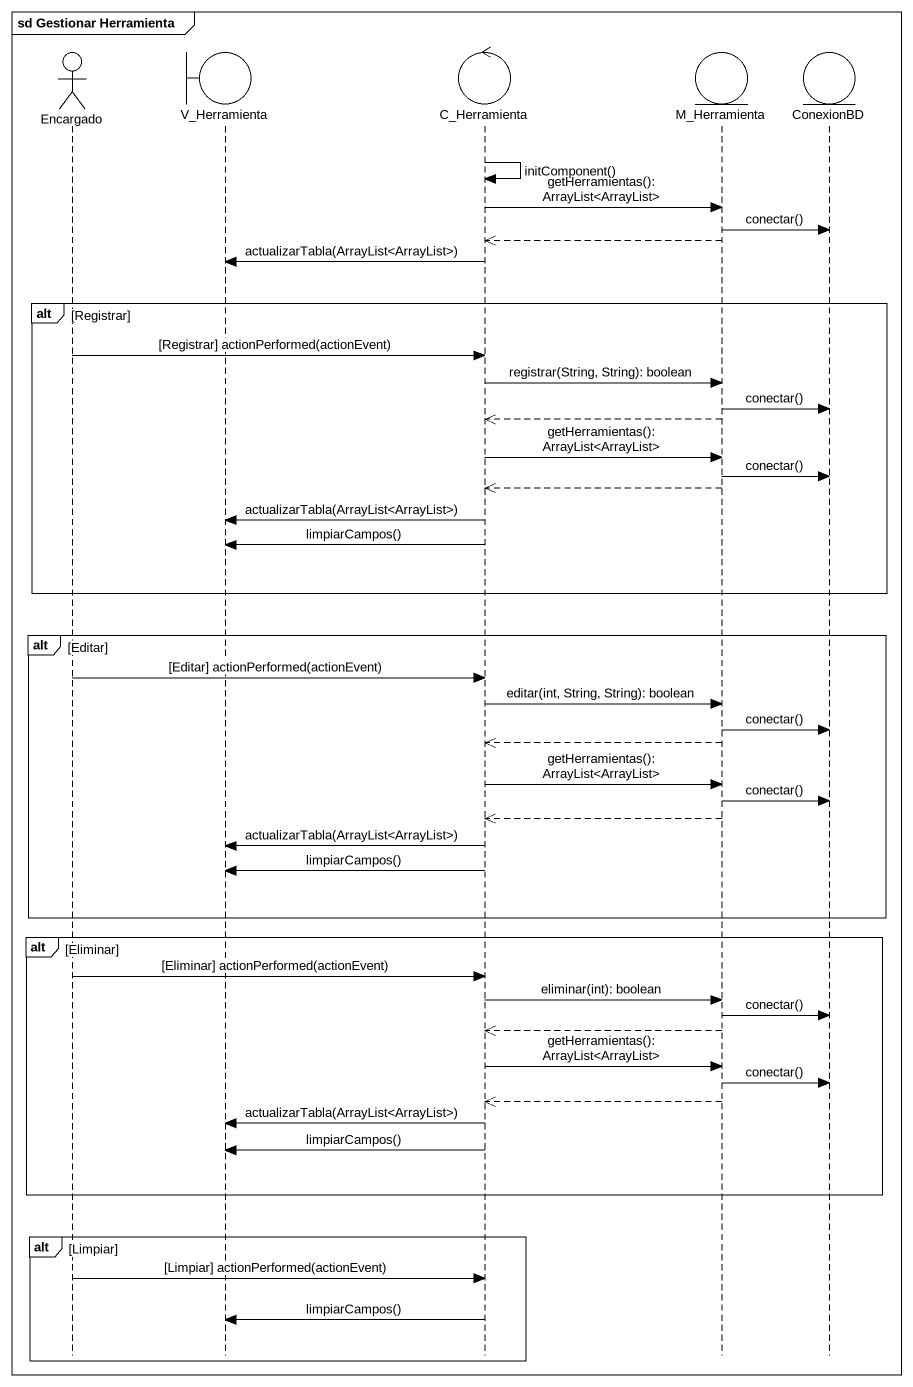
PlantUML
@startuml
mainframe sd Gestionar Herramienta
hide footbox
actor Encargado
boundary V_Herramienta
control C_Herramienta
entity M_Herramienta
entity ConexionBD

C_Herramienta -> C_Herramienta : initComponent()
C_Herramienta -> M_Herramienta : getHerramientas(): ArrayList<ArrayList>
M_Herramienta -> ConexionBD : conectar()
M_Herramienta -->> C_Herramienta
C_Herramienta -> V_Herramienta : actualizarTabla(ArrayList<ArrayList>)
alt Registrar
  Encargado -> C_Herramienta : [Registrar] actionPerformed(actionEvent)
  C_Herramienta -> M_Herramienta : registrar(String, String): boolean
  M_Herramienta -> ConexionBD : conectar()
  M_Herramienta -->> C_Herramienta
  C_Herramienta -> M_Herramienta : getHerramientas(): ArrayList<ArrayList>
  M_Herramienta -> ConexionBD : conectar()
  M_Herramienta -->> C_Herramienta
  C_Herramienta -> V_Herramienta : actualizarTabla(ArrayList<ArrayList>)
  C_Herramienta -> V_Herramienta : limpiarCampos()
end
alt Editar
  Encargado -> C_Herramienta : [Editar] actionPerformed(actionEvent)
  C_Herramienta -> M_Herramienta : editar(int, String, String): boolean
  M_Herramienta -> ConexionBD : conectar()
  M_Herramienta -->> C_Herramienta
  C_Herramienta -> M_Herramienta : getHerramientas(): ArrayList<ArrayList>
  M_Herramienta -> ConexionBD : conectar()
  M_Herramienta -->> C_Herramienta
  C_Herramienta -> V_Herramienta : actualizarTabla(ArrayList<ArrayList>)
  C_Herramienta -> V_Herramienta : limpiarCampos()
end
alt Eliminar
  Encargado -> C_Herramienta : [Eliminar] actionPerformed(actionEvent)
  C_Herramienta -> M_Herramienta : eliminar(int): boolean
  M_Herramienta -> ConexionBD : conectar()
  M_Herramienta -->> C_Herramienta
  C_Herramienta -> M_Herramienta : getHerramientas(): ArrayList<ArrayList>
  M_Herramienta -> ConexionBD : conectar()
  M_Herramienta -->> C_Herramienta
  C_Herramienta -> V_Herramienta : actualizarTabla(ArrayList<ArrayList>)
  C_Herramienta -> V_Herramienta : limpiarCampos()
end
alt Limpiar
  Encargado -> C_Herramienta : [Limpiar] actionPerformed(actionEvent)
  C_Herramienta -> V_Herramienta : limpiarCampos()
end
@enduml
